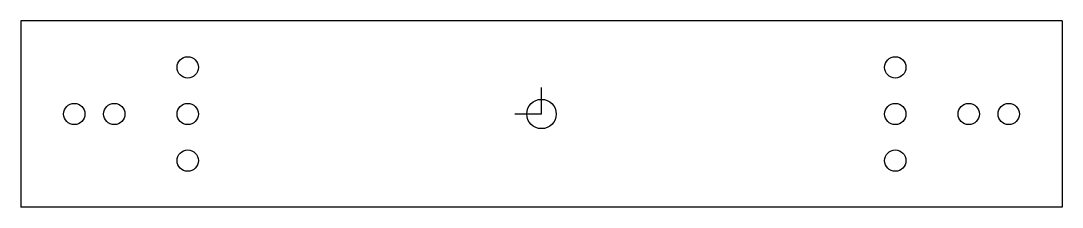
# Model space of a CAD drawing. Extents: x -195 to 195, y -35 to 35.
import ezdxf

# ---------------------------------------------------------------- set-up
doc = ezdxf.new("R2010")
doc.units = 0
doc.layers.add('MODELSKETCH_VISIBLE', color=7, linetype='CONTINUOUS')

msp = doc.modelspace()

# ---------------------------------------------------------------- linework, layer by layer
at = {"layer": 'MODELSKETCH_VISIBLE'}
for p, q in [((195, 35), (-195, 35)), ((-195, 35), (-195, -35)), ((145, 35), (120, 35)), ((195, 35), (195, -35)), ((0, 0), (0, 10)), ((0, 0), (-10, 0)), ((195, -35), (-195, -35)), ((145, -35), (120, -35))]:
    msp.add_line(p, q, dxfattribs=at)
for centre, radius in [((-132.5, 17.5), 4), ((132.5, 17.5), 4), ((-175, 0), 4), ((-160, 0), 4), ((-132.5, 0), 4), ((0, 0), 5.5), ((132.5, 0), 4), ((160, 0), 4), ((175, 0), 4), ((-132.5, -17.5), 4), ((132.5, -17.5), 4)]:
    msp.add_circle(centre, radius, dxfattribs=at)

doc.saveas('drawing.dxf')
